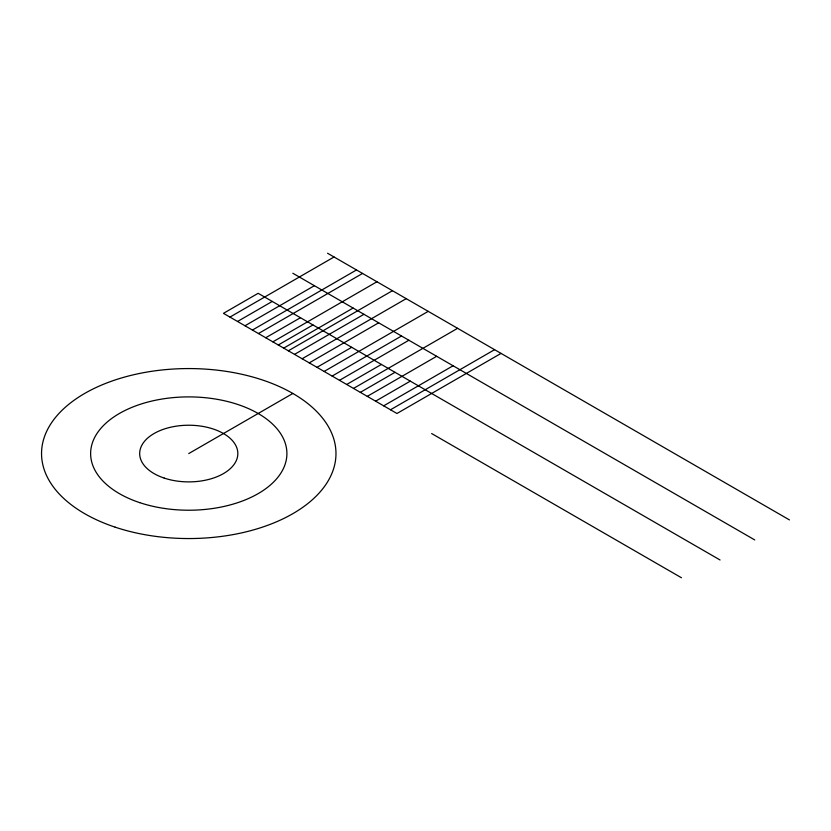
<?xml version="1.0" encoding="UTF-8"?>
<svg xmlns="http://www.w3.org/2000/svg" width="831" height="831" viewBox="0 0 831 831"><rect width="100%" height="100%" fill="white"/><g stroke="black" fill="none" stroke-linecap="round" stroke-linejoin="round"><path stroke-width="1.25" d="M229.958 317.089L334.052 256.987M237.552 321.472L272.246 301.435M244.989 325.762L314.378 285.698M252.416 330.052L356.509 269.961M258.462 333.543L362.555 273.441M265.733 337.739L300.438 317.712M272.859 341.853L376.952 281.761M278.281 344.99L312.975 324.952M283.703 348.116L353.092 308.052M288.347 350.796L392.44 290.705M294.538 354.37L363.936 314.305M302.131 358.753L406.224 298.661M309.257 362.867L378.645 322.802M316.995 367.333L351.69 347.306M324.121 371.447L428.214 311.355M188.762 453.56L292.855 393.468M332.12 376.069L401.508 336.004M339.484 380.318L408.883 340.253M346.683 384.483L381.387 364.445M353.507 388.42L457.601 328.318M360.332 392.357L395.026 372.319M367.271 396.366L436.67 356.302M375.602 401.176L410.296 381.138M383.683 405.84L453.072 365.775M390.497 409.776L494.59 349.674M501.041 353.404L396.948 413.495L223.456 313.339L258.161 293.301L720.051 559.98M327.549 253.237L789.45 519.915M292.855 273.264L754.756 539.942M431.642 433.533L681.472 577.763M115.156 527.166A147.212 84.991 0 0 0 335.973 453.56A147.212 84.991 0 0 0 115.156 379.954A147.212 84.991 0 0 0 115.156 527.166M139.691 502.63A98.141 56.664 0 0 0 286.903 453.56A98.141 56.664 0 0 0 139.691 404.489A98.141 56.664 0 0 0 139.691 502.63M164.226 478.095A49.071 28.327 0 0 0 237.832 453.56A49.071 28.327 0 0 0 164.226 429.025A49.071 28.327 0 0 0 164.226 478.095"/></g></svg>
